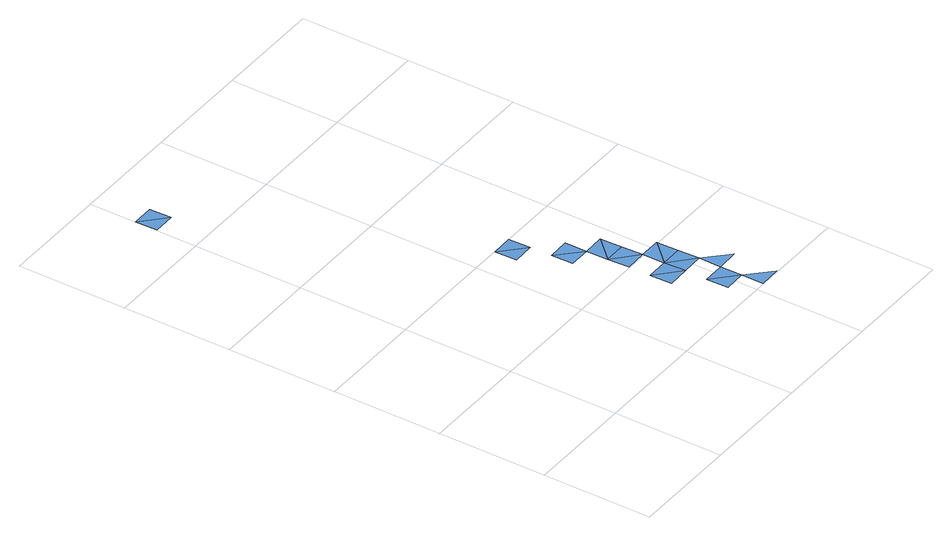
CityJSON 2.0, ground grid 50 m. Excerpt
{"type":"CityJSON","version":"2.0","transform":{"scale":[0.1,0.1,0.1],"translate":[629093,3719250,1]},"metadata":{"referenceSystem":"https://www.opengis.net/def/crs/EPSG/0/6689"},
"CityObjects":{
"waterbody1":{"type":"WaterBody","attributes":{"name":"福岡県津波浸水想定図","class":"1140","function":"2","WaterBodyTsunamiRiskAttribute.description":"1","WaterBodyTsunamiRiskAttribute.rank":"1"},"geometry":[{"type":"MultiSurface","lod":"1","boundaries":[[[0,1,2]],[[1,0,3]],[[4,5,6]],[[7,8,9]],[[10,11,12]],[[6,5,13]],[[8,14,9]],[[15,16,17]],[[18,19,20]],[[21,11,10]],[[16,22,17]],[[23,16,24]],[[20,19,25]],[[10,20,26]],[[20,25,26]],[[27,28,22]]]}]},
"waterbody2":{"type":"WaterBody","attributes":{"name":"福岡県津波浸水想定図","class":"1140","function":"2","WaterBodyTsunamiRiskAttribute.description":"1","WaterBodyTsunamiRiskAttribute.rank":"2"},"geometry":[{"type":"MultiSurface","lod":"1","boundaries":[[[28,14,8]],[[14,29,19]],[[14,28,30]],[[14,30,29]]]}]}
},
"vertices":[
[108,2187,7],[6,2285,7],[8,2185,7],[106,2287,7],[633,897,8],[733,899,8],[631,997,8],[845,301,9],[945,303,11],[843,401,9],[837,701,8],[735,799,9],[737,699,9],[731,999,8],[943,403,9],[949,103,8],[1048,105,7],[947,203,8],[841,501,10],[941,503,10],[839,601,8],[835,801,9],[1047,205,8],[1150,7,7],[1050,5,7],[939,603,8],[937,703,8],[1147,207,10],[1045,305,11],
[1041,505,9],[1043,405,9]
]}
